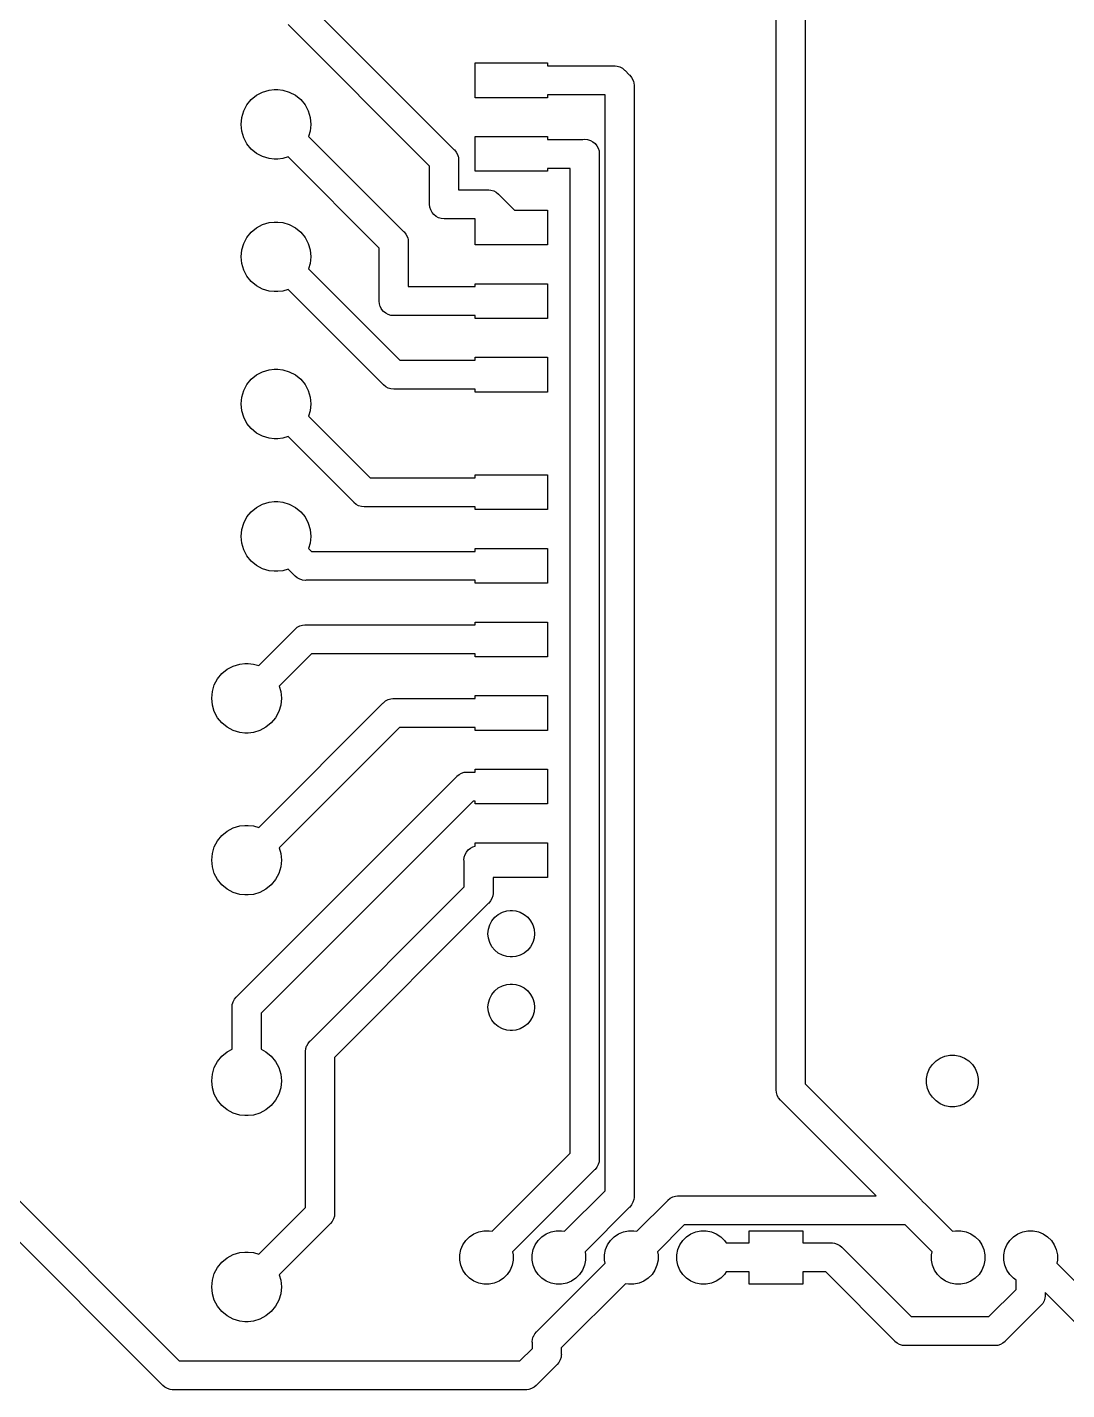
# Model space of a CAD drawing. Extents: x 54 to 197, y -172 to -74.
# Drawn here: x 123.99 to 159.91, y -171.19 to -124.16 of the extents above; entities that cross this region are included whole.
import ezdxf

# ---------------------------------------------------------------- set-up
doc = ezdxf.new("R2010")
doc.units = 0
doc.header["$MEASUREMENT"] = 0
doc.layers.add('BLACK', color=7, linetype='CONTINUOUS')

msp = doc.modelspace()

# ---------------------------------------------------------------- linework, layer by layer
at = {"layer": 'BLACK', "linetype": 'CONTINUOUS'}
for p, q in [((149.868, -160.811), (149.868, -122.461)), ((150.868, -122.643), (150.868, -160.629)), ((133.715, -123.356), (138.732, -128.373)), ((137.896, -128.951), (133.008, -124.063)), ((139.466, -126.588), (139.466, -125.388)), ((139.466, -125.388), (141.966, -125.388)), ((141.966, -125.388), (141.966, -125.488)), ((141.966, -125.488), (144.251, -125.488)), ((144.251, -125.488), (144.276, -125.486)), ((144.276, -125.486), (144.301, -125.488)), ((144.301, -125.488), (144.374, -125.495)), ((144.374, -125.495), (144.468, -125.524)), ((144.468, -125.524), (144.555, -125.57)), ((144.555, -125.57), (144.631, -125.633)), ((144.631, -125.633), (144.647, -125.652)), ((144.647, -125.652), (144.792, -125.797)), ((144.792, -125.797), (144.811, -125.813)), ((144.811, -125.813), (144.874, -125.889)), ((144.874, -125.889), (144.92, -125.976)), ((144.92, -125.976), (144.937, -126.031)), ((144.937, -126.031), (144.949, -126.07)), ((131.735, -126.655), (131.918, -126.505)), ((131.918, -126.505), (132.127, -126.394)), ((132.127, -126.394), (132.353, -126.325)), ((132.353, -126.325), (132.529, -126.308)), ((132.529, -126.308), (132.647, -126.308)), ((132.647, -126.308), (132.823, -126.325)), ((132.823, -126.325), (133.049, -126.394)), ((133.049, -126.394), (133.258, -126.505)), ((133.258, -126.505), (133.441, -126.655)), ((143.956, -126.488), (141.966, -126.488)), ((141.966, -126.488), (141.966, -126.588)), ((143.956, -164.321), (143.956, -126.488)), ((144.949, -126.07), (144.958, -126.168)), ((144.958, -126.168), (144.956, -126.193)), ((144.956, -126.193), (144.956, -164.503)), ((131.474, -127.047), (131.585, -126.838)), ((131.585, -126.838), (131.735, -126.655)), ((133.441, -126.655), (133.591, -126.838)), ((133.591, -126.838), (133.702, -127.047)), ((141.966, -126.588), (139.466, -126.588)), ((131.382, -127.508), (131.405, -127.273)), ((131.405, -127.273), (131.474, -127.047)), ((133.702, -127.047), (133.771, -127.273)), ((133.771, -127.273), (133.794, -127.508)), ((131.405, -127.743), (131.382, -127.508)), ((131.474, -127.969), (131.405, -127.743)), ((133.771, -127.743), (133.715, -127.928)), ((133.715, -127.928), (136.992, -131.205)), ((133.794, -127.508), (133.771, -127.743)), ((139.466, -129.128), (139.466, -127.928)), ((139.466, -127.928), (141.966, -127.928)), ((141.966, -127.928), (141.966, -128.028)), ((131.585, -128.178), (131.474, -127.969)), ((131.735, -128.361), (131.585, -128.178)), ((131.918, -128.511), (131.735, -128.361)), ((138.732, -128.373), (138.751, -128.389)), ((138.751, -128.389), (138.814, -128.465)), ((141.966, -128.028), (143.191, -128.028)), ((143.191, -128.028), (143.256, -128.022)), ((143.256, -128.022), (143.354, -128.031)), ((143.354, -128.031), (143.448, -128.06)), ((143.448, -128.06), (143.535, -128.106)), ((143.535, -128.106), (143.611, -128.169)), ((143.611, -128.169), (143.674, -128.245)), ((143.674, -128.245), (143.72, -128.332)), ((143.72, -128.332), (143.748, -128.424)), ((132.127, -128.622), (131.918, -128.511)), ((132.353, -128.691), (132.127, -128.622)), ((132.529, -128.708), (132.353, -128.691)), ((132.647, -128.708), (132.529, -128.708)), ((132.823, -128.691), (132.647, -128.708)), ((133.008, -128.635), (132.823, -128.691)), ((136.156, -131.783), (133.008, -128.635)), ((138.814, -128.465), (138.86, -128.552)), ((138.86, -128.552), (138.879, -128.614)), ((138.879, -128.614), (138.889, -128.646)), ((138.889, -128.646), (138.898, -128.744)), ((138.898, -128.744), (138.896, -128.769)), ((138.896, -128.769), (138.896, -129.768)), ((143.748, -128.424), (143.749, -128.426)), ((143.749, -128.426), (143.758, -128.524)), ((143.758, -128.524), (143.756, -128.549)), ((143.756, -128.549), (143.756, -163.203)), ((137.896, -130.243), (137.896, -128.951)), ((141.966, -129.128), (139.466, -129.128)), ((142.756, -129.028), (141.966, -129.028)), ((141.966, -129.028), (141.966, -129.128)), ((142.756, -163.021), (142.756, -129.028)), ((138.896, -129.768), (139.891, -129.768)), ((139.891, -129.768), (139.916, -129.766)), ((139.916, -129.766), (139.941, -129.768)), ((139.941, -129.768), (140.014, -129.775)), ((140.014, -129.775), (140.108, -129.804)), ((140.108, -129.804), (140.195, -129.85)), ((137.894, -130.268), (137.896, -130.243)), ((137.903, -130.366), (137.894, -130.268)), ((140.195, -129.85), (140.271, -129.913)), ((140.271, -129.913), (140.287, -129.932)), ((140.287, -129.932), (140.823, -130.468)), ((137.932, -130.46), (137.903, -130.366)), ((137.967, -130.526), (137.932, -130.46)), ((137.978, -130.547), (137.967, -130.526)), ((138.041, -130.623), (137.978, -130.547)), ((138.117, -130.686), (138.041, -130.623)), ((138.204, -130.732), (138.117, -130.686)), ((138.298, -130.761), (138.204, -130.732)), ((140.823, -130.468), (141.966, -130.468)), ((141.966, -130.468), (141.966, -131.668)), ((131.735, -131.227), (131.918, -131.077)), ((131.918, -131.077), (132.127, -130.966)), ((132.127, -130.966), (132.353, -130.897)), ((132.353, -130.897), (132.529, -130.88)), ((132.529, -130.88), (132.647, -130.88)), ((132.647, -130.88), (132.823, -130.897)), ((132.823, -130.897), (133.049, -130.966)), ((133.049, -130.966), (133.258, -131.077)), ((133.258, -131.077), (133.441, -131.227)), ((136.992, -131.205), (137.011, -131.221)), ((137.011, -131.221), (137.074, -131.297)), ((138.396, -130.77), (138.298, -130.761)), ((138.421, -130.768), (138.396, -130.77)), ((139.466, -130.768), (138.421, -130.768)), ((139.466, -131.668), (139.466, -130.768)), ((131.405, -131.845), (131.474, -131.619)), ((131.474, -131.619), (131.585, -131.41)), ((131.585, -131.41), (131.735, -131.227)), ((133.441, -131.227), (133.591, -131.41)), ((133.591, -131.41), (133.702, -131.619)), ((133.702, -131.619), (133.771, -131.845)), ((137.074, -131.297), (137.12, -131.384)), ((137.12, -131.384), (137.137, -131.439)), ((137.137, -131.439), (137.149, -131.478)), ((137.149, -131.478), (137.158, -131.576)), ((137.158, -131.576), (137.156, -131.601)), ((137.156, -131.601), (137.156, -133.108)), ((141.966, -131.668), (139.466, -131.668)), ((131.382, -132.08), (131.405, -131.845)), ((131.405, -132.315), (131.382, -132.08)), ((133.771, -131.845), (133.794, -132.08)), ((133.794, -132.08), (133.771, -132.315)), ((136.156, -133.583), (136.156, -131.783)), ((131.474, -132.541), (131.405, -132.315)), ((131.585, -132.75), (131.474, -132.541)), ((133.771, -132.315), (133.715, -132.5)), ((133.715, -132.5), (136.863, -135.648)), ((131.735, -132.933), (131.585, -132.75)), ((131.918, -133.083), (131.735, -132.933)), ((132.127, -133.194), (131.918, -133.083)), ((139.466, -133.108), (139.466, -133.008)), ((139.466, -133.008), (141.966, -133.008)), ((141.966, -133.008), (141.966, -134.208)), ((132.353, -133.263), (132.127, -133.194)), ((132.529, -133.28), (132.353, -133.263)), ((132.647, -133.28), (132.529, -133.28)), ((132.823, -133.263), (132.647, -133.28)), ((133.008, -133.207), (132.823, -133.263)), ((136.285, -136.484), (133.008, -133.207)), ((137.156, -133.108), (139.466, -133.108)), ((136.154, -133.608), (136.156, -133.583)), ((136.163, -133.706), (136.154, -133.608)), ((136.192, -133.8), (136.163, -133.706)), ((136.233, -133.877), (136.192, -133.8)), ((136.238, -133.887), (136.233, -133.877)), ((136.301, -133.963), (136.238, -133.887)), ((136.377, -134.026), (136.301, -133.963)), ((136.464, -134.072), (136.377, -134.026)), ((136.558, -134.101), (136.464, -134.072)), ((136.656, -134.11), (136.558, -134.101)), ((136.681, -134.108), (136.656, -134.11)), ((139.466, -134.108), (136.681, -134.108)), ((139.466, -134.208), (139.466, -134.108)), ((141.966, -134.208), (139.466, -134.208)), ((136.863, -135.648), (139.466, -135.648)), ((139.466, -135.648), (139.466, -135.548)), ((139.466, -135.548), (141.966, -135.548)), ((141.966, -135.548), (141.966, -136.748)), ((131.585, -136.49), (131.735, -136.307)), ((131.735, -136.307), (131.918, -136.157)), ((131.918, -136.157), (132.127, -136.046)), ((132.127, -136.046), (132.353, -135.977)), ((132.353, -135.977), (132.529, -135.96)), ((132.529, -135.96), (132.647, -135.96)), ((132.647, -135.96), (132.823, -135.977)), ((132.823, -135.977), (133.049, -136.046)), ((133.049, -136.046), (133.258, -136.157)), ((133.258, -136.157), (133.441, -136.307)), ((133.441, -136.307), (133.591, -136.49)), ((131.405, -136.925), (131.474, -136.699)), ((131.474, -136.699), (131.585, -136.49)), ((133.591, -136.49), (133.702, -136.699)), ((133.702, -136.699), (133.771, -136.925)), ((136.301, -136.503), (136.285, -136.484)), ((136.377, -136.566), (136.301, -136.503)), ((136.464, -136.612), (136.377, -136.566)), ((136.556, -136.64), (136.464, -136.612)), ((136.558, -136.641), (136.556, -136.64)), ((136.656, -136.65), (136.558, -136.641)), ((136.681, -136.648), (136.656, -136.65)), ((139.466, -136.648), (136.681, -136.648)), ((139.466, -136.748), (139.466, -136.648)), ((141.966, -136.748), (139.466, -136.748)), ((131.382, -137.16), (131.405, -136.925)), ((131.405, -137.395), (131.382, -137.16)), ((133.771, -136.925), (133.794, -137.16)), ((133.794, -137.16), (133.771, -137.395)), ((131.474, -137.621), (131.405, -137.395)), ((131.585, -137.83), (131.474, -137.621)), ((133.771, -137.395), (133.715, -137.58)), ((133.715, -137.58), (135.843, -139.708)), ((131.735, -138.013), (131.585, -137.83)), ((131.918, -138.163), (131.735, -138.013)), ((132.127, -138.274), (131.918, -138.163)), ((132.353, -138.343), (132.127, -138.274)), ((132.529, -138.36), (132.353, -138.343)), ((132.647, -138.36), (132.529, -138.36)), ((132.823, -138.343), (132.647, -138.36)), ((133.008, -138.287), (132.823, -138.343)), ((135.265, -140.544), (133.008, -138.287)), ((139.466, -139.708), (139.466, -139.608)), ((139.466, -139.608), (141.966, -139.608)), ((141.966, -139.608), (141.966, -140.808)), ((135.843, -139.708), (139.466, -139.708)), ((131.918, -140.729), (132.127, -140.618)), ((132.127, -140.618), (132.353, -140.549)), ((132.353, -140.549), (132.529, -140.532)), ((132.529, -140.532), (132.647, -140.532)), ((132.647, -140.532), (132.823, -140.549)), ((132.823, -140.549), (133.049, -140.618)), ((133.049, -140.618), (133.258, -140.729)), ((135.281, -140.563), (135.265, -140.544)), ((135.357, -140.626), (135.281, -140.563)), ((135.444, -140.672), (135.357, -140.626)), ((131.474, -141.271), (131.585, -141.062)), ((131.585, -141.062), (131.735, -140.879)), ((131.735, -140.879), (131.918, -140.729)), ((133.258, -140.729), (133.441, -140.879)), ((133.441, -140.879), (133.591, -141.062)), ((133.591, -141.062), (133.702, -141.271)), ((135.538, -140.701), (135.444, -140.672)), ((135.636, -140.71), (135.538, -140.701)), ((135.661, -140.708), (135.636, -140.71)), ((139.466, -140.708), (135.661, -140.708)), ((139.466, -140.808), (139.466, -140.708)), ((141.966, -140.808), (139.466, -140.808)), ((131.382, -141.732), (131.405, -141.497)), ((131.405, -141.497), (131.474, -141.271)), ((133.702, -141.271), (133.771, -141.497)), ((133.771, -141.497), (133.794, -141.732)), ((131.405, -141.967), (131.382, -141.732)), ((131.474, -142.193), (131.405, -141.967)), ((133.771, -141.967), (133.715, -142.152)), ((133.794, -141.732), (133.771, -141.967)), ((131.585, -142.402), (131.474, -142.193)), ((131.735, -142.585), (131.585, -142.402)), ((133.715, -142.152), (133.811, -142.248)), ((133.811, -142.248), (139.466, -142.248)), ((139.466, -142.248), (139.466, -142.148)), ((139.466, -142.148), (141.966, -142.148)), ((141.966, -142.148), (141.966, -143.348)), ((131.918, -142.735), (131.735, -142.585)), ((132.127, -142.846), (131.918, -142.735)), ((132.353, -142.915), (132.127, -142.846)), ((132.529, -142.932), (132.353, -142.915)), ((132.647, -142.932), (132.529, -142.932)), ((132.823, -142.915), (132.647, -142.932)), ((133.008, -142.859), (132.823, -142.915)), ((133.233, -143.084), (133.008, -142.859)), ((133.249, -143.103), (133.233, -143.084)), ((133.325, -143.166), (133.249, -143.103)), ((133.412, -143.212), (133.325, -143.166)), ((133.477, -143.232), (133.412, -143.212)), ((133.506, -143.241), (133.477, -143.232)), ((133.604, -143.25), (133.506, -143.241)), ((133.629, -143.248), (133.604, -143.25)), ((139.466, -143.248), (133.629, -143.248)), ((139.466, -143.348), (139.466, -143.248)), ((141.966, -143.348), (139.466, -143.348)), ((133.325, -144.87), (133.412, -144.824)), ((133.412, -144.824), (133.506, -144.795)), ((133.506, -144.795), (133.579, -144.788)), ((133.579, -144.788), (133.604, -144.786)), ((133.604, -144.786), (133.629, -144.788)), ((133.629, -144.788), (139.466, -144.788)), ((139.466, -144.788), (139.466, -144.688)), ((139.466, -144.688), (141.966, -144.688)), ((141.966, -144.688), (141.966, -145.888)), ((131.992, -146.193), (133.233, -144.952)), ((133.233, -144.952), (133.249, -144.933)), ((133.249, -144.933), (133.325, -144.87)), ((133.811, -145.788), (132.699, -146.9)), ((139.466, -145.788), (133.811, -145.788)), ((139.466, -145.888), (139.466, -145.788)), ((130.902, -146.317), (131.111, -146.206)), ((131.111, -146.206), (131.337, -146.137)), ((131.337, -146.137), (131.513, -146.12)), ((131.513, -146.12), (131.631, -146.12)), ((131.631, -146.12), (131.807, -146.137)), ((131.807, -146.137), (131.992, -146.193)), ((141.966, -145.888), (139.466, -145.888)), ((130.458, -146.859), (130.569, -146.65)), ((130.569, -146.65), (130.719, -146.467)), ((130.719, -146.467), (130.902, -146.317)), ((130.366, -147.32), (130.389, -147.085)), ((130.389, -147.085), (130.458, -146.859)), ((132.699, -146.9), (132.755, -147.085)), ((132.755, -147.085), (132.778, -147.32)), ((130.389, -147.555), (130.366, -147.32)), ((130.458, -147.781), (130.389, -147.555)), ((131.992, -151.781), (136.281, -147.492)), ((132.755, -147.555), (132.686, -147.781)), ((132.778, -147.32), (132.755, -147.555)), ((136.281, -147.492), (136.297, -147.473)), ((136.297, -147.473), (136.373, -147.41)), ((136.373, -147.41), (136.46, -147.364)), ((136.46, -147.364), (136.554, -147.335)), ((136.554, -147.335), (136.627, -147.328)), ((136.627, -147.328), (136.652, -147.326)), ((136.652, -147.326), (136.677, -147.328)), ((136.677, -147.328), (139.466, -147.328)), ((139.466, -147.328), (139.466, -147.228)), ((139.466, -147.228), (141.966, -147.228)), ((141.966, -147.228), (141.966, -148.428)), ((130.569, -147.99), (130.458, -147.781)), ((130.719, -148.173), (130.569, -147.99)), ((132.575, -147.99), (132.425, -148.173)), ((132.686, -147.781), (132.575, -147.99)), ((130.902, -148.323), (130.719, -148.173)), ((131.111, -148.434), (130.902, -148.323)), ((131.337, -148.503), (131.111, -148.434)), ((131.513, -148.52), (131.337, -148.503)), ((131.631, -148.52), (131.513, -148.52)), ((131.807, -148.503), (131.631, -148.52)), ((132.033, -148.434), (131.807, -148.503)), ((132.242, -148.323), (132.033, -148.434)), ((132.425, -148.173), (132.242, -148.323)), ((136.859, -148.328), (132.699, -152.488)), ((139.466, -148.328), (136.859, -148.328)), ((139.466, -148.428), (139.466, -148.328)), ((141.966, -148.428), (139.466, -148.428)), ((131.236, -157.617), (138.821, -150.032)), ((138.821, -150.032), (138.837, -150.013)), ((138.837, -150.013), (138.913, -149.95)), ((138.913, -149.95), (139, -149.904)), ((139, -149.904), (139.094, -149.875)), ((139.094, -149.875), (139.167, -149.868)), ((139.167, -149.868), (139.192, -149.866)), ((139.167, -149.868), (139.167, -149.868)), ((139.192, -149.866), (139.217, -149.868)), ((139.217, -149.868), (139.466, -149.868)), ((139.466, -149.868), (139.466, -149.768)), ((139.466, -149.768), (141.966, -149.768)), ((141.966, -149.768), (141.966, -150.968)), ((139.399, -150.868), (132.072, -158.195)), ((139.466, -150.868), (139.399, -150.868)), ((139.466, -150.968), (139.466, -150.868)), ((141.966, -150.968), (139.466, -150.968)), ((130.719, -152.055), (130.902, -151.905)), ((130.902, -151.905), (131.111, -151.794)), ((131.111, -151.794), (131.337, -151.725)), ((131.337, -151.725), (131.513, -151.708)), ((131.513, -151.708), (131.631, -151.708)), ((131.631, -151.708), (131.807, -151.725)), ((131.807, -151.725), (131.992, -151.781)), ((130.458, -152.447), (130.569, -152.238)), ((130.569, -152.238), (130.719, -152.055)), ((139.466, -152.421), (139.466, -152.308)), ((139.466, -152.308), (141.966, -152.308)), ((141.966, -152.308), (141.966, -153.508)), ((130.366, -152.908), (130.389, -152.673)), ((130.389, -152.673), (130.458, -152.447)), ((132.699, -152.488), (132.755, -152.673)), ((132.755, -152.673), (132.778, -152.908)), ((139.082, -152.908), (139.092, -152.81)), ((139.092, -152.81), (139.12, -152.716)), ((139.12, -152.716), (139.167, -152.629)), ((139.167, -152.629), (139.229, -152.553)), ((139.229, -152.553), (139.306, -152.49)), ((139.306, -152.49), (139.392, -152.444)), ((139.392, -152.444), (139.466, -152.421)), ((130.389, -153.143), (130.366, -152.908)), ((130.458, -153.369), (130.389, -153.143)), ((132.755, -153.143), (132.686, -153.369)), ((132.778, -152.908), (132.755, -153.143)), ((139.085, -152.933), (139.082, -152.908)), ((139.085, -153.832), (139.085, -152.933)), ((130.569, -153.578), (130.458, -153.369)), ((130.719, -153.761), (130.569, -153.578)), ((130.902, -153.911), (130.719, -153.761)), ((132.425, -153.761), (132.242, -153.911)), ((132.575, -153.578), (132.425, -153.761)), ((132.686, -153.369), (132.575, -153.578)), ((141.966, -153.508), (140.085, -153.508)), ((140.085, -153.508), (140.085, -154.015)), ((131.111, -154.022), (130.902, -153.911)), ((131.337, -154.091), (131.111, -154.022)), ((131.513, -154.108), (131.337, -154.091)), ((131.631, -154.108), (131.513, -154.108)), ((131.807, -154.091), (131.631, -154.108)), ((132.033, -154.022), (131.807, -154.091)), ((132.242, -153.911), (132.033, -154.022)), ((133.776, -159.141), (139.085, -153.832)), ((140.049, -154.232), (140.002, -154.318)), ((140.077, -154.137), (140.049, -154.232)), ((140.085, -154.064), (140.077, -154.137)), ((140.085, -154.015), (140.087, -154.039)), ((140.087, -154.039), (140.085, -154.064)), ((139.921, -154.41), (134.612, -159.719)), ((139.94, -154.395), (139.921, -154.41)), ((140.002, -154.318), (139.94, -154.395)), ((140.269, -154.78), (140.408, -154.705)), ((140.408, -154.705), (140.559, -154.66)), ((140.559, -154.66), (140.677, -154.648)), ((140.677, -154.648), (140.755, -154.648)), ((140.755, -154.648), (140.873, -154.66)), ((140.873, -154.66), (141.024, -154.705)), ((141.024, -154.705), (141.163, -154.78)), ((139.928, -155.291), (139.973, -155.14)), ((139.973, -155.14), (140.048, -155.001)), ((140.048, -155.001), (140.148, -154.88)), ((140.148, -154.88), (140.269, -154.78)), ((141.163, -154.78), (141.284, -154.88)), ((141.284, -154.88), (141.384, -155.001)), ((141.384, -155.001), (141.459, -155.14)), ((141.459, -155.14), (141.504, -155.291)), ((139.912, -155.448), (139.928, -155.291)), ((139.928, -155.605), (139.912, -155.448)), ((139.973, -155.756), (139.928, -155.605)), ((141.504, -155.605), (141.459, -155.756)), ((141.504, -155.291), (141.52, -155.448)), ((141.52, -155.448), (141.504, -155.605)), ((140.048, -155.895), (139.973, -155.756)), ((140.148, -156.016), (140.048, -155.895)), ((140.269, -156.116), (140.148, -156.016)), ((140.408, -156.191), (140.269, -156.116)), ((141.163, -156.116), (141.024, -156.191)), ((141.284, -156.016), (141.163, -156.116)), ((141.384, -155.895), (141.284, -156.016)), ((141.459, -155.756), (141.384, -155.895)), ((140.559, -156.236), (140.408, -156.191)), ((140.677, -156.248), (140.559, -156.236)), ((140.755, -156.248), (140.677, -156.248)), ((140.873, -156.236), (140.755, -156.248)), ((141.024, -156.191), (140.873, -156.236)), ((139.973, -157.68), (140.048, -157.541)), ((140.048, -157.541), (140.148, -157.42)), ((140.148, -157.42), (140.269, -157.32)), ((140.269, -157.32), (140.408, -157.245)), ((140.408, -157.245), (140.559, -157.2)), ((140.559, -157.2), (140.677, -157.188)), ((140.677, -157.188), (140.755, -157.188)), ((140.755, -157.188), (140.873, -157.2)), ((140.873, -157.2), (141.024, -157.245)), ((141.024, -157.245), (141.163, -157.32)), ((141.163, -157.32), (141.284, -157.42)), ((141.284, -157.42), (141.384, -157.541)), ((141.384, -157.541), (141.459, -157.68)), ((131.07, -157.988), (131.079, -157.89)), ((131.072, -158.013), (131.07, -157.988)), ((131.072, -159.435), (131.072, -158.013)), ((131.079, -157.89), (131.097, -157.831)), ((131.097, -157.831), (131.108, -157.796)), ((131.108, -157.796), (131.154, -157.709)), ((131.154, -157.709), (131.217, -157.633)), ((131.217, -157.633), (131.236, -157.617)), ((139.912, -157.988), (139.928, -157.831)), ((139.928, -158.145), (139.912, -157.988)), ((139.928, -157.831), (139.973, -157.68)), ((141.459, -157.68), (141.504, -157.831)), ((141.504, -157.831), (141.52, -157.988)), ((141.52, -157.988), (141.504, -158.145)), ((132.072, -158.195), (132.072, -159.435)), ((139.973, -158.296), (139.928, -158.145)), ((140.048, -158.435), (139.973, -158.296)), ((140.148, -158.556), (140.048, -158.435)), ((141.384, -158.435), (141.284, -158.556)), ((141.459, -158.296), (141.384, -158.435)), ((141.504, -158.145), (141.459, -158.296)), ((140.269, -158.656), (140.148, -158.556)), ((140.408, -158.731), (140.269, -158.656)), ((140.559, -158.776), (140.408, -158.731)), ((140.677, -158.788), (140.559, -158.776)), ((140.755, -158.788), (140.677, -158.788)), ((140.873, -158.776), (140.755, -158.788)), ((141.024, -158.731), (140.873, -158.776)), ((141.163, -158.656), (141.024, -158.731)), ((141.284, -158.556), (141.163, -158.656)), ((130.902, -159.525), (131.072, -159.435)), ((132.072, -159.435), (132.242, -159.525)), ((133.61, -159.512), (133.619, -159.414)), ((133.619, -159.414), (133.645, -159.328)), ((133.645, -159.328), (133.648, -159.32)), ((133.648, -159.32), (133.694, -159.233)), ((133.694, -159.233), (133.757, -159.157)), ((133.757, -159.157), (133.776, -159.141)), ((130.458, -160.067), (130.569, -159.858)), ((130.569, -159.858), (130.719, -159.675)), ((130.719, -159.675), (130.902, -159.525)), ((132.242, -159.525), (132.425, -159.675)), ((132.425, -159.675), (132.575, -159.858)), ((132.575, -159.858), (132.686, -160.067)), ((133.612, -159.537), (133.61, -159.512)), ((133.612, -164.893), (133.612, -159.537)), ((134.612, -159.719), (134.612, -165.075)), ((155.265, -159.961), (155.389, -159.837)), ((155.389, -159.837), (155.534, -159.739)), ((155.534, -159.739), (155.696, -159.672)), ((155.696, -159.672), (155.868, -159.638)), ((155.868, -159.638), (156.044, -159.638)), ((156.044, -159.638), (156.216, -159.672)), ((156.216, -159.672), (156.378, -159.739)), ((156.378, -159.739), (156.523, -159.837)), ((156.523, -159.837), (156.647, -159.961)), ((130.366, -160.528), (130.389, -160.293)), ((130.389, -160.293), (130.458, -160.067)), ((132.686, -160.067), (132.755, -160.293)), ((132.755, -160.293), (132.778, -160.528)), ((155.066, -160.44), (155.1, -160.268)), ((155.1, -160.268), (155.167, -160.106)), ((155.167, -160.106), (155.265, -159.961)), ((156.647, -159.961), (156.745, -160.106)), ((156.745, -160.106), (156.812, -160.268)), ((156.812, -160.268), (156.846, -160.44)), ((130.389, -160.763), (130.366, -160.528)), ((130.458, -160.989), (130.389, -160.763)), ((132.755, -160.763), (132.686, -160.989)), ((132.778, -160.528), (132.755, -160.763)), ((149.866, -160.836), (149.868, -160.811)), ((149.875, -160.934), (149.866, -160.836)), ((150.868, -160.629), (154.867, -164.628)), ((155.066, -160.616), (155.066, -160.44)), ((155.1, -160.788), (155.066, -160.616)), ((155.167, -160.95), (155.1, -160.788)), ((156.812, -160.788), (156.745, -160.95)), ((156.846, -160.616), (156.812, -160.788)), ((156.846, -160.44), (156.846, -160.616)), ((130.569, -161.198), (130.458, -160.989)), ((130.719, -161.381), (130.569, -161.198)), ((132.575, -161.198), (132.425, -161.381)), ((132.686, -160.989), (132.575, -161.198)), ((149.902, -161.021), (149.875, -160.934)), ((149.904, -161.028), (149.902, -161.021)), ((149.95, -161.115), (149.904, -161.028)), ((150.013, -161.191), (149.95, -161.115)), ((150.032, -161.207), (150.013, -161.191)), ((153.324, -164.499), (150.032, -161.207)), ((155.265, -161.095), (155.167, -160.95)), ((155.389, -161.219), (155.265, -161.095)), ((155.534, -161.317), (155.389, -161.219)), ((155.696, -161.384), (155.534, -161.317)), ((156.378, -161.317), (156.216, -161.384)), ((156.523, -161.219), (156.378, -161.317)), ((156.647, -161.095), (156.523, -161.219)), ((156.745, -160.95), (156.647, -161.095)), ((130.902, -161.531), (130.719, -161.381)), ((131.111, -161.642), (130.902, -161.531)), ((131.337, -161.711), (131.111, -161.642)), ((131.513, -161.728), (131.337, -161.711)), ((131.631, -161.728), (131.513, -161.728)), ((131.807, -161.711), (131.631, -161.728)), ((132.033, -161.642), (131.807, -161.711)), ((132.242, -161.531), (132.033, -161.642)), ((132.425, -161.381), (132.242, -161.531)), ((155.868, -161.418), (155.696, -161.384)), ((156.044, -161.418), (155.868, -161.418)), ((156.216, -161.384), (156.044, -161.418)), ((140.057, -165.72), (142.756, -163.021)), ((143.756, -163.203), (143.758, -163.228)), ((143.592, -163.599), (140.764, -166.427)), ((143.611, -163.583), (143.592, -163.599)), ((143.674, -163.507), (143.611, -163.583)), ((143.72, -163.42), (143.674, -163.507)), ((143.749, -163.326), (143.72, -163.42)), ((143.756, -163.253), (143.749, -163.326)), ((143.758, -163.228), (143.756, -163.253)), ((143.756, -163.253), (143.756, -163.253)), ((122.928, -163.877), (129.239, -170.188)), ((128.661, -171.024), (122.092, -164.455)), ((142.557, -165.72), (143.956, -164.321)), ((144.956, -164.553), (144.949, -164.626)), ((144.956, -164.503), (144.958, -164.528)), ((144.958, -164.528), (144.956, -164.553)), ((144.956, -164.553), (144.956, -164.553)), ((146.13, -164.644), (146.206, -164.581)), ((146.206, -164.581), (146.293, -164.535)), ((146.293, -164.535), (146.387, -164.506)), ((146.387, -164.506), (146.46, -164.499)), ((146.46, -164.499), (146.485, -164.497)), ((146.46, -164.499), (146.46, -164.499)), ((146.485, -164.497), (146.51, -164.499)), ((146.51, -164.499), (153.324, -164.499)), ((132.436, -166.069), (133.612, -164.893)), ((134.612, -165.075), (134.614, -165.1)), ((144.792, -164.899), (143.264, -166.427)), ((144.811, -164.883), (144.792, -164.899)), ((144.874, -164.807), (144.811, -164.883)), ((144.92, -164.72), (144.874, -164.807)), ((144.949, -164.626), (144.92, -164.72)), ((145.057, -165.72), (146.114, -164.663)), ((146.114, -164.663), (146.13, -164.644)), ((154.867, -164.628), (154.886, -164.644)), ((154.886, -164.644), (154.902, -164.663)), ((154.902, -164.663), (155.06, -164.821)), ((155.06, -164.821), (155.602, -165.363)), ((134.448, -165.471), (133.143, -166.776)), ((134.467, -165.455), (134.448, -165.471)), ((134.53, -165.379), (134.467, -165.455)), ((134.576, -165.292), (134.53, -165.379)), ((134.605, -165.198), (134.576, -165.292)), ((134.612, -165.125), (134.605, -165.198)), ((134.614, -165.1), (134.612, -165.125)), ((146.692, -165.499), (145.764, -166.427)), ((154.324, -165.499), (146.692, -165.499)), ((154.354, -165.53), (154.324, -165.499)), ((154.895, -166.07), (154.354, -165.53)), ((155.602, -165.363), (155.602, -165.363)), ((155.602, -165.363), (155.959, -165.72)), ((139.142, -166.034), (139.27, -165.906)), ((139.27, -165.906), (139.422, -165.804)), ((139.422, -165.804), (139.59, -165.735)), ((139.59, -165.735), (139.769, -165.699)), ((139.769, -165.699), (139.951, -165.699)), ((139.951, -165.699), (140.057, -165.72)), ((141.642, -166.034), (141.77, -165.906)), ((141.77, -165.906), (141.922, -165.804)), ((141.922, -165.804), (142.09, -165.735)), ((142.09, -165.735), (142.269, -165.699)), ((142.269, -165.699), (142.451, -165.699)), ((142.451, -165.699), (142.557, -165.72)), ((144.142, -166.034), (144.27, -165.906)), ((144.27, -165.906), (144.422, -165.804)), ((144.422, -165.804), (144.59, -165.735)), ((144.59, -165.735), (144.769, -165.699)), ((144.769, -165.699), (144.951, -165.699)), ((144.951, -165.699), (145.057, -165.72)), ((146.642, -166.034), (146.77, -165.906)), ((146.77, -165.906), (146.922, -165.804)), ((146.922, -165.804), (147.09, -165.735)), ((147.09, -165.735), (147.269, -165.699)), ((147.269, -165.699), (147.451, -165.699)), ((147.451, -165.699), (147.63, -165.735)), ((147.63, -165.735), (147.798, -165.804)), ((147.798, -165.804), (147.95, -165.906)), ((147.95, -165.906), (148.078, -166.034)), ((148.935, -166.124), (148.935, -165.699)), ((148.935, -165.699), (150.785, -165.699)), ((150.785, -165.699), (150.785, -166.124)), ((155.959, -165.72), (156.065, -165.699)), ((156.065, -165.699), (156.247, -165.699)), ((156.247, -165.699), (156.426, -165.735)), ((156.426, -165.735), (156.594, -165.804)), ((156.594, -165.804), (156.746, -165.906)), ((156.746, -165.906), (156.874, -166.034)), ((157.938, -166.034), (158.066, -165.906)), ((158.066, -165.906), (158.218, -165.804)), ((158.218, -165.804), (158.386, -165.735)), ((158.386, -165.735), (158.565, -165.699)), ((158.565, -165.699), (158.747, -165.699)), ((158.747, -165.699), (158.926, -165.735)), ((158.926, -165.735), (159.094, -165.804)), ((159.094, -165.804), (159.246, -165.906)), ((159.246, -165.906), (159.374, -166.034)), ((131.111, -166.526), (131.337, -166.457)), ((131.337, -166.457), (131.513, -166.44)), ((131.513, -166.44), (131.631, -166.44)), ((131.631, -166.44), (131.807, -166.457)), ((131.807, -166.457), (131.992, -166.513)), ((131.992, -166.513), (132.436, -166.069)), ((132.436, -166.069), (132.436, -166.069)), ((138.935, -166.533), (138.971, -166.354)), ((138.971, -166.354), (139.04, -166.186)), ((139.04, -166.186), (139.142, -166.034)), ((140.764, -166.427), (140.785, -166.533)), ((141.435, -166.533), (141.471, -166.354)), ((141.471, -166.354), (141.54, -166.186)), ((141.54, -166.186), (141.642, -166.034)), ((143.264, -166.427), (143.285, -166.533)), ((143.935, -166.533), (143.971, -166.354)), ((143.971, -166.354), (144.04, -166.186)), ((144.04, -166.186), (144.142, -166.034)), ((145.764, -166.427), (145.785, -166.533)), ((146.435, -166.533), (146.471, -166.354)), ((146.471, -166.354), (146.54, -166.186)), ((146.54, -166.186), (146.642, -166.034)), ((148.078, -166.034), (148.138, -166.124)), ((148.138, -166.124), (148.935, -166.124)), ((150.785, -166.124), (151.76, -166.124)), ((151.76, -166.124), (151.785, -166.122)), ((151.785, -166.122), (151.81, -166.124)), ((151.81, -166.124), (151.883, -166.131)), ((151.883, -166.131), (151.977, -166.16)), ((151.977, -166.16), (152.064, -166.206)), ((152.064, -166.206), (152.14, -166.269)), ((152.14, -166.269), (152.156, -166.288)), ((152.156, -166.288), (154.532, -168.664)), ((155.252, -166.427), (154.895, -166.07)), ((154.895, -166.07), (154.895, -166.07)), ((155.231, -166.533), (155.252, -166.427)), ((156.874, -166.034), (156.976, -166.186)), ((156.976, -166.186), (157.045, -166.354)), ((157.045, -166.354), (157.081, -166.533)), ((157.731, -166.533), (157.767, -166.354)), ((157.767, -166.354), (157.836, -166.186)), ((157.836, -166.186), (157.938, -166.034)), ((159.374, -166.034), (159.476, -166.186)), ((159.476, -166.186), (159.545, -166.354)), ((159.545, -166.354), (159.581, -166.533)), ((130.458, -167.179), (130.569, -166.97)), ((130.569, -166.97), (130.719, -166.787)), ((130.719, -166.787), (130.902, -166.637)), ((130.902, -166.637), (131.111, -166.526)), ((133.143, -166.776), (132.699, -167.22)), ((133.143, -166.776), (133.143, -166.776)), ((138.935, -166.715), (138.935, -166.533)), ((138.971, -166.894), (138.935, -166.715)), ((139.04, -167.062), (138.971, -166.894)), ((140.749, -166.894), (140.68, -167.062)), ((140.785, -166.715), (140.749, -166.894)), ((140.785, -166.533), (140.785, -166.715)), ((141.435, -166.715), (141.435, -166.533)), ((141.471, -166.894), (141.435, -166.715)), ((141.54, -167.062), (141.471, -166.894)), ((141.608, -169.169), (143.956, -166.821)), ((143.249, -166.894), (143.18, -167.062)), ((143.285, -166.715), (143.249, -166.894)), ((143.285, -166.533), (143.285, -166.715)), ((143.935, -166.715), (143.935, -166.533)), ((143.956, -166.821), (143.935, -166.715)), ((145.749, -166.894), (145.68, -167.062)), ((145.785, -166.715), (145.749, -166.894)), ((145.785, -166.533), (145.785, -166.715)), ((146.435, -166.715), (146.435, -166.533)), ((146.471, -166.894), (146.435, -166.715)), ((146.54, -167.062), (146.471, -166.894)), ((155.231, -166.715), (155.231, -166.533)), ((155.267, -166.894), (155.231, -166.715)), ((155.336, -167.062), (155.267, -166.894)), ((157.045, -166.894), (156.976, -167.062)), ((157.081, -166.715), (157.045, -166.894)), ((157.081, -166.533), (157.081, -166.715)), ((157.731, -166.715), (157.731, -166.533)), ((157.767, -166.894), (157.731, -166.715)), ((157.836, -167.062), (157.767, -166.894)), ((159.581, -166.715), (159.56, -166.821)), ((159.56, -166.821), (161.403, -168.664)), ((159.581, -166.533), (159.581, -166.715)), ((130.366, -167.64), (130.389, -167.405)), ((130.389, -167.405), (130.458, -167.179)), ((132.699, -167.22), (132.755, -167.405)), ((132.755, -167.405), (132.778, -167.64)), ((139.142, -167.214), (139.04, -167.062)), ((139.27, -167.342), (139.142, -167.214)), ((139.422, -167.444), (139.27, -167.342)), ((140.45, -167.342), (140.298, -167.444)), ((140.578, -167.214), (140.45, -167.342)), ((140.68, -167.062), (140.578, -167.214)), ((141.642, -167.214), (141.54, -167.062)), ((141.77, -167.342), (141.642, -167.214)), ((141.922, -167.444), (141.77, -167.342)), ((142.95, -167.342), (142.798, -167.444)), ((143.078, -167.214), (142.95, -167.342)), ((143.18, -167.062), (143.078, -167.214)), ((145.45, -167.342), (145.298, -167.444)), ((145.578, -167.214), (145.45, -167.342)), ((145.68, -167.062), (145.578, -167.214)), ((146.642, -167.214), (146.54, -167.062)), ((146.77, -167.342), (146.642, -167.214)), ((146.922, -167.444), (146.77, -167.342)), ((147.95, -167.342), (147.798, -167.444)), ((148.078, -167.214), (147.95, -167.342)), ((148.138, -167.124), (148.078, -167.214)), ((148.935, -167.124), (148.138, -167.124)), ((148.935, -167.549), (148.935, -167.124)), ((151.578, -167.124), (150.785, -167.124)), ((150.785, -167.124), (150.785, -167.549)), ((153.954, -169.5), (151.578, -167.124)), ((155.438, -167.214), (155.336, -167.062)), ((155.566, -167.342), (155.438, -167.214)), ((155.718, -167.444), (155.566, -167.342)), ((156.746, -167.342), (156.594, -167.444)), ((156.874, -167.214), (156.746, -167.342)), ((156.976, -167.062), (156.874, -167.214)), ((157.938, -167.214), (157.836, -167.062)), ((158.066, -167.342), (157.938, -167.214)), ((158.156, -167.402), (158.066, -167.342)), ((158.156, -167.725), (158.156, -167.402)), ((130.389, -167.875), (130.366, -167.64)), ((130.458, -168.101), (130.389, -167.875)), ((132.755, -167.875), (132.686, -168.101)), ((132.778, -167.64), (132.755, -167.875)), ((139.59, -167.513), (139.422, -167.444)), ((139.769, -167.549), (139.59, -167.513)), ((139.951, -167.549), (139.769, -167.549)), ((140.13, -167.513), (139.951, -167.549)), ((140.298, -167.444), (140.13, -167.513)), ((142.09, -167.513), (141.922, -167.444)), ((142.269, -167.549), (142.09, -167.513)), ((142.451, -167.549), (142.269, -167.549)), ((144.663, -167.528), (142.444, -169.747)), ((142.63, -167.513), (142.451, -167.549)), ((142.798, -167.444), (142.63, -167.513)), ((144.769, -167.549), (144.663, -167.528)), ((144.951, -167.549), (144.769, -167.549)), ((145.13, -167.513), (144.951, -167.549)), ((145.298, -167.444), (145.13, -167.513)), ((147.09, -167.513), (146.922, -167.444)), ((147.269, -167.549), (147.09, -167.513)), ((147.451, -167.549), (147.269, -167.549)), ((147.63, -167.513), (147.451, -167.549)), ((147.798, -167.444), (147.63, -167.513)), ((150.785, -167.549), (148.935, -167.549)), ((155.886, -167.513), (155.718, -167.444)), ((156.065, -167.549), (155.886, -167.513)), ((156.247, -167.549), (156.065, -167.549)), ((156.426, -167.513), (156.247, -167.549)), ((156.594, -167.444), (156.426, -167.513)), ((157.217, -168.664), (158.156, -167.725)), ((160.825, -169.5), (159.156, -167.831)), ((159.156, -167.831), (159.156, -167.908)), ((159.156, -167.908), (159.158, -167.932)), ((130.569, -168.31), (130.458, -168.101)), ((130.719, -168.493), (130.569, -168.31)), ((132.575, -168.31), (132.425, -168.493)), ((132.686, -168.101), (132.575, -168.31)), ((158.992, -168.303), (157.795, -169.5)), ((159.011, -168.287), (158.992, -168.303)), ((159.074, -168.211), (159.011, -168.287)), ((159.12, -168.124), (159.074, -168.211)), ((159.149, -168.03), (159.12, -168.124)), ((159.156, -167.957), (159.149, -168.03)), ((159.158, -167.932), (159.156, -167.957)), ((159.156, -167.957), (159.156, -167.957)), ((130.902, -168.643), (130.719, -168.493)), ((131.111, -168.754), (130.902, -168.643)), ((131.337, -168.823), (131.111, -168.754)), ((131.513, -168.84), (131.337, -168.823)), ((131.631, -168.84), (131.513, -168.84)), ((131.807, -168.823), (131.631, -168.84)), ((132.033, -168.754), (131.807, -168.823)), ((132.242, -168.643), (132.033, -168.754)), ((132.425, -168.493), (132.242, -168.643)), ((154.532, -168.664), (157.217, -168.664)), ((141.48, -169.348), (141.526, -169.261)), ((141.526, -169.261), (141.589, -169.185)), ((141.589, -169.185), (141.608, -169.169)), ((141.017, -170.188), (141.444, -169.761)), ((141.442, -169.54), (141.451, -169.442)), ((141.444, -169.565), (141.442, -169.54)), ((141.444, -169.761), (141.444, -169.565)), ((141.451, -169.442), (141.477, -169.356)), ((141.477, -169.356), (141.48, -169.348)), ((142.444, -169.747), (142.444, -169.943)), ((153.97, -169.519), (153.954, -169.5)), ((154.046, -169.582), (153.97, -169.519)), ((154.133, -169.628), (154.046, -169.582)), ((154.227, -169.657), (154.133, -169.628)), ((154.3, -169.664), (154.227, -169.657)), ((154.325, -169.666), (154.3, -169.664)), ((154.3, -169.664), (154.3, -169.664)), ((154.35, -169.664), (154.325, -169.666)), ((157.4, -169.664), (154.35, -169.664)), ((157.424, -169.666), (157.4, -169.664)), ((157.449, -169.664), (157.424, -169.666)), ((157.522, -169.657), (157.449, -169.664)), ((157.616, -169.628), (157.522, -169.657)), ((157.703, -169.582), (157.616, -169.628)), ((157.779, -169.519), (157.703, -169.582)), ((157.795, -169.5), (157.779, -169.519)), ((129.239, -170.188), (141.017, -170.188)), ((142.362, -170.247), (142.299, -170.323)), ((142.408, -170.16), (142.362, -170.247)), ((142.437, -170.066), (142.408, -170.16)), ((142.444, -169.993), (142.437, -170.066)), ((142.444, -169.943), (142.446, -169.968)), ((142.446, -169.968), (142.444, -169.993)), ((142.444, -169.993), (142.444, -169.993)), ((142.28, -170.339), (141.595, -171.024)), ((142.299, -170.323), (142.28, -170.339)), ((128.677, -171.043), (128.661, -171.024)), ((128.753, -171.106), (128.677, -171.043)), ((128.84, -171.152), (128.753, -171.106)), ((128.934, -171.181), (128.84, -171.152)), ((129.007, -171.188), (128.934, -171.181)), ((129.032, -171.19), (129.007, -171.188)), ((129.007, -171.188), (129.007, -171.188)), ((129.057, -171.188), (129.032, -171.19)), ((141.199, -171.188), (129.057, -171.188)), ((141.224, -171.19), (141.199, -171.188)), ((141.249, -171.188), (141.224, -171.19)), ((141.322, -171.181), (141.249, -171.188)), ((141.416, -171.152), (141.322, -171.181)), ((141.503, -171.106), (141.416, -171.152)), ((141.579, -171.043), (141.503, -171.106)), ((141.595, -171.024), (141.579, -171.043))]:
    msp.add_line(p, q, dxfattribs=at)

doc.saveas('drawing.dxf')
